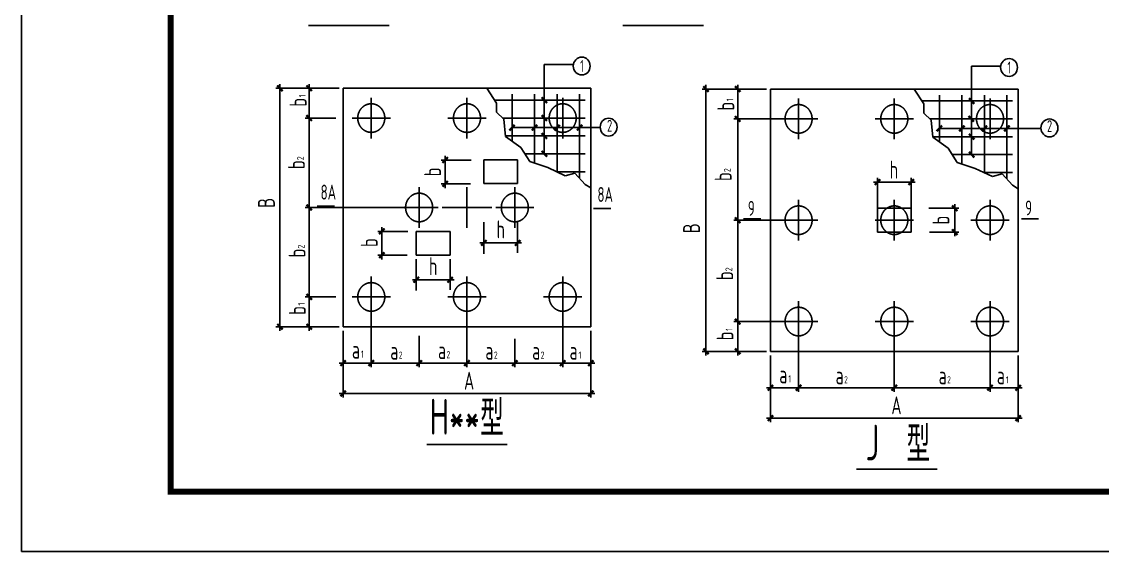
# Model space of a CAD drawing. Extents: x -695511 to 885008, y -751583 to -95266.
# Drawn here: x -382265 to -364124, y -277925 to -269039 of the extents above; entities that cross this region are included whole.
import ezdxf
from ezdxf.enums import TextEntityAlignment as Align

# ---------------------------------------------------------------- set-up
doc = ezdxf.new("R2010")
doc.units = 0
doc.header["$LTSCALE"] = 1000
doc.header["$MEASUREMENT"] = 0
doc.linetypes.add('DASHED', pattern=[3.75, 2.5, -1.25])
doc.layers.add('_TSZ_PLOT_MARK', color=1, linetype='Continuous', plot=False)
for name, color, linetype in [('GZ', 211, 'Continuous'), ('PUB_TITLE', 4, 'Continuous'), ('Z', 2, 'Continuous'), ('ZZX', 7, 'Continuous')]:
    doc.layers.add(name, color=color, linetype=linetype)
doc.styles.add('TSSD_Rein', font='Tssdeng.shx', dxfattribs={"width": 0.7, "bigfont": 'hztxt.shx'})

# ---------------------------------------------------------------- blocks, each defined once
blk = doc.blocks.new('_ArchTick')
at = {"color": 0, "linetype": 'ByBlock', "const_width": 0.4}
blk.add_lwpolyline([(-0.5, -0.5), (0.5, 0.5)], dxfattribs=at)

msp = doc.modelspace()

# ---------------------------------------------------------------- linework, layer by layer
at = {"layer": '_TSZ_PLOT_MARK'}
msp.add_lwpolyline([(-382265, -277925), (-307965, -277925), (-307965, -235925), (-382265, -235925)], close=True, dxfattribs=at)
at = {"layer": 'GZ', "color": 7, "linetype": 'DASHED'}
for centre in [(-376396.1, -270656.9), (-374789.6, -270656.9), (-373183.1, -270656.9), (-369223.6, -270670.2), (-367617.1, -270670.2), (-366010.6, -270670.2), (-375592.9, -272156.9), (-373986.4, -272156.9), (-369223.6, -272370.2), (-367617.1, -272370.2), (-366010.6, -272370.2), (-376396.1, -273656.9), (-374789.6, -273656.9), (-373183.1, -273656.9), (-369223.6, -274070.2), (-367617.1, -274070.2), (-366010.6, -274070.2)]:
    msp.add_ellipse(centre, major_axis=(0, 240), ratio=0.945, start_param=4.712389, end_param=10.9955743, dxfattribs=at)
at = {"layer": 'PUB_TITLE'}
msp.add_lwpolyline([(-382265, -277925), (-307965, -277925), (-307965, -235925), (-382265, -235925)], close=True, dxfattribs=at)
at = {"layer": 'PUB_TITLE', "const_width": 100}
msp.add_lwpolyline([(-379765, -276925), (-308965, -276925), (-308965, -236925), (-379765, -236925)], close=True, dxfattribs=at)
at = {"layer": 'Z', "linetype": 'Continuous'}
for p, q in [((-374506.1, -271756.9), (-374506.1, -271356.9)), ((-374506.1, -271356.9), (-373939.1, -271356.9)), ((-373939.1, -271756.9), (-373939.1, -271356.9)), ((-374506.1, -271756.9), (-373939.1, -271756.9)), ((-367900.6, -272570.2), (-367900.6, -272170.2)), ((-367900.6, -272170.2), (-367333.6, -272170.2)), ((-367333.6, -272570.2), (-367333.6, -272170.2)), ((-375640.1, -272956.9), (-375640.1, -272556.9)), ((-375640.1, -272556.9), (-375073.1, -272556.9)), ((-375073.1, -272956.9), (-375073.1, -272556.9)), ((-367900.6, -272570.2), (-367333.6, -272570.2)), ((-375640.1, -272956.9), (-375073.1, -272956.9))]:
    msp.add_line(p, q, dxfattribs=at)
at = {"layer": 'ZZX', "color": 6}
for p, q in [((-377447.6, -269104.5), (-376095.3, -269104.5)), ((-372171.9, -269104.5), (-370819.6, -269104.5)), ((-374033.6, -270256.9), (-374033.6, -271041.7)), ((-373655.6, -270256.9), (-373655.6, -271413.7)), ((-373277.6, -270256.9), (-373277.6, -271561.1)), ((-372899.6, -270256.9), (-372899.6, -271665.5)), ((-366861.1, -270270.2), (-366861.1, -271055)), ((-366483.1, -270270.2), (-366483.1, -271427)), ((-366105.1, -270270.2), (-366105.1, -271574.4)), ((-365727.1, -270270.2), (-365727.1, -271678.8)), ((-374324.3, -270356.9), (-372805.1, -270356.9)), ((-367151.8, -270370.2), (-365632.6, -270370.2)), ((-374192, -270656.9), (-372805.1, -270656.9)), ((-367019.5, -270670.2), (-365632.6, -270670.2)), ((-374141.2, -270956.9), (-372805.1, -270956.9)), ((-366968.7, -270970.2), (-365632.6, -270970.2)), ((-373817.2, -271256.9), (-372805.1, -271256.9)), ((-366644.7, -271270.2), (-365632.6, -271270.2)), ((-373286.3, -271556.9), (-372805.1, -271556.9)), ((-366113.8, -271570.2), (-365632.6, -271570.2)), ((-377302.6, -272135.1), (-377014.4, -272135.1)), ((-372663.8, -272174.5), (-372375.6, -272174.5)), ((-370148.2, -272349.2), (-369860, -272349.2)), ((-365483.8, -272346.5), (-365195.6, -272346.5)), ((-375465.2, -276130.5), (-374112.9, -276130.5)), ((-368251.8, -276543.9), (-366899.5, -276543.9))]:
    msp.add_line(p, q, dxfattribs=at)
at = {"layer": 'ZZX'}
for p, q in [((-373491.3, -271256.9), (-373491.3, -269760.7)), ((-373491.3, -269760.7), (-373003.6, -269760.7)), ((-366318.8, -271270.2), (-366318.8, -269784.6)), ((-366318.8, -269784.6), (-365831.1, -269784.6)), ((-374456.3, -270156.9), (-374291.8, -270406.1)), ((-367283.9, -270170.2), (-367119.3, -270419.5)), ((-374291.8, -270406.1), (-374291.8, -270560.6)), ((-373514.5, -270332.3), (-373468, -270381.5)), ((-367119.3, -270419.5), (-367119.3, -270573.9)), ((-366342, -270345.7), (-366295.5, -270394.8)), ((-374291.8, -270560.6), (-374171.8, -270676.5)), ((-373514.5, -270632.3), (-373468, -270681.5)), ((-367119.3, -270573.9), (-366999.3, -270689.8)), ((-366342, -270645.7), (-366295.5, -270694.8)), ((-374171.8, -270676.5), (-374140.5, -270963.3)), ((-374004.6, -270778.5), (-374062.7, -270856.3)), ((-374033.6, -270817.4), (-372553.8, -270817.4)), ((-373626.6, -270778.5), (-373684.7, -270856.3)), ((-373248.6, -270778.5), (-373306.7, -270856.3)), ((-372870.6, -270778.5), (-372928.7, -270856.3)), ((-366999.3, -270689.8), (-366968, -270976.7)), ((-366832.1, -270791.8), (-366890.2, -270869.6)), ((-366861.1, -270830.7), (-365155.2, -270830.7)), ((-366454.1, -270791.8), (-366512.2, -270869.6)), ((-366076.1, -270791.8), (-366134.2, -270869.6)), ((-365698.1, -270791.8), (-365756.2, -270869.6)), ((-374140.5, -270963.3), (-373884.8, -271150.9)), ((-373514.5, -270932.3), (-373468, -270981.5)), ((-366968, -270976.7), (-366712.3, -271164.2)), ((-366342, -270945.7), (-366295.5, -270994.8)), ((-373884.8, -271150.9), (-373733.5, -271388.1)), ((-366712.3, -271164.2), (-366561, -271401.4)), ((-373514.5, -271232.3), (-373468, -271281.5)), ((-366342, -271245.7), (-366295.5, -271294.8)), ((-373733.5, -271388.1), (-373430.9, -271487.4)), ((-373430.9, -271487.4), (-373143.9, -271625.3)), ((-366561, -271401.4), (-366258.4, -271500.7)), ((-366258.4, -271500.7), (-365971.5, -271638.7)), ((-373143.9, -271625.3), (-372977, -271581.2)), ((-372977, -271581.2), (-372804.8, -271768.8)), ((-365971.5, -271638.7), (-365804.5, -271594.5)), ((-365804.5, -271594.5), (-365632.3, -271782.1)), ((-372804.8, -271768.8), (-372710.6, -271828)), ((-365632.3, -271782.1), (-365538.1, -271841.4))]:
    msp.add_line(p, q, dxfattribs=at)
at = {"layer": 'ZZX', "color": 7}
for p, q in [((-377929.1, -270086.9), (-377929.1, -274226.9)), ((-377438.9, -270726.9), (-377438.9, -270086.9)), ((-370778.2, -270100.2), (-370778.2, -274640.2)), ((-370245.7, -270740.2), (-370245.7, -270100.2)), ((-376934.8, -270156.9), (-377995.3, -270156.9)), ((-376934.8, -270156.9), (-377505.1, -270156.9)), ((-369762.3, -270170.2), (-370844.3, -270170.2)), ((-369762.3, -270170.2), (-370311.8, -270170.2)), ((-376992.6, -270656.9), (-377505.1, -270656.9)), ((-377438.4, -270726.9), (-377438.4, -270516.9)), ((-377438.4, -271106.9), (-377438.4, -270656.9)), ((-370245.7, -271240.2), (-370245.7, -270600.2)), ((-369289.8, -270670.2), (-370311.8, -270670.2)), ((-377438.4, -272226.9), (-377438.4, -271036.9)), ((-377438.4, -271036.9), (-377438.4, -271246.9)), ((-370245.7, -272440.2), (-370245.7, -271100.2)), ((-374719, -271360.4), (-375222.1, -271360.4)), ((-375155.9, -271290.4), (-375155.9, -271830.4)), ((-367965.5, -271730.1), (-367266.2, -271730.1)), ((-367899.3, -272186.8), (-367899.3, -271660.1)), ((-367332.3, -272175), (-367332.3, -271660.1)), ((-374730.1, -271760.4), (-375222.1, -271760.4)), ((-377438.4, -273276.9), (-377438.4, -272086.9)), ((-366602.1, -272100.2), (-366602.1, -272640.2)), ((-375659, -272156.9), (-377504.5, -272156.9)), ((-367039, -272170.2), (-366535.9, -272170.2)), ((-374506.1, -272931.5), (-374506.1, -272404.9)), ((-373939.1, -272919.8), (-373939.1, -272404.9)), ((-369289.8, -272370.2), (-370311.8, -272370.2)), ((-370245.7, -273640.2), (-370245.7, -272300.2)), ((-375782.4, -272556.9), (-376285.5, -272556.9)), ((-376219.3, -272486.9), (-376219.3, -273026.9)), ((-367027.9, -272570.2), (-366535.9, -272570.2)), ((-374572.3, -272750.7), (-373873, -272750.7)), ((-375793.5, -272956.9), (-376285.5, -272956.9)), ((-375640.1, -273550), (-375640.1, -273023.3)), ((-375073.1, -273538.3), (-375073.1, -273023.3)), ((-377437.8, -273656.9), (-377437.8, -273206.9)), ((-375706.3, -273369.2), (-375007, -273369.2)), ((-370245.7, -274140.2), (-370245.7, -273500.2)), ((-376992.6, -273656.9), (-377503.9, -273656.9)), ((-377437.8, -274226.9), (-377437.8, -273586.9)), ((-377437.8, -273586.9), (-377437.8, -273796.9)), ((-376396.1, -273726.9), (-376396.1, -274836.5)), ((-374789.6, -273726.9), (-374789.6, -274837.1)), ((-373183.1, -273726.9), (-373183.1, -274837.7)), ((-369289.8, -274070.2), (-370311.8, -274070.2)), ((-370245.7, -274640.2), (-370245.7, -274000.2)), ((-376934.8, -274156.9), (-377995.3, -274156.9)), ((-376934.8, -274156.9), (-377503.9, -274156.9)), ((-376868.6, -274226.9), (-376868.6, -274836.5)), ((-376868.6, -274226.9), (-376868.6, -275346.5)), ((-372710.6, -274226.9), (-372710.6, -274837.7)), ((-372710.6, -274226.9), (-372710.6, -275346.5)), ((-369223.6, -274140.2), (-369223.6, -275250.5)), ((-367617.1, -274140.2), (-367617.1, -275250.5)), ((-366010.6, -274140.2), (-366010.6, -275250.5)), ((-375592.9, -274308.5), (-375592.9, -274837.1)), ((-373986.4, -274357.2), (-373986.4, -274837.1)), ((-369762.3, -274570.2), (-370844.3, -274570.2)), ((-369762.3, -274570.2), (-370311.8, -274570.2)), ((-369696.1, -274640.2), (-369696.1, -275250.5)), ((-369696.1, -274640.2), (-369696.1, -275759.8)), ((-365538.1, -274640.2), (-365538.1, -275250.5)), ((-365538.1, -274640.2), (-365538.1, -275759.8)), ((-376934.8, -274766.5), (-376330, -274766.5)), ((-376462.3, -274766.5), (-375763, -274766.5)), ((-375891.1, -274766.5), (-375692.6, -274766.5)), ((-375829.1, -274766.5), (-375592.9, -274766.5)), ((-375659, -274766.5), (-375460.6, -274766.5)), ((-375659, -274767.1), (-374723.5, -274767.1)), ((-374855.8, -274767.1), (-373920.2, -274767.1)), ((-373920.2, -274767.1), (-374118.7, -274767.1)), ((-373986.4, -274767.1), (-373750.1, -274767.1)), ((-373816.3, -274767.1), (-373617.8, -274767.1)), ((-373816.3, -274767.7), (-373117, -274767.7)), ((-373249.3, -274767.7), (-372644.5, -274767.7)), ((-369762.3, -275180.5), (-369157.5, -275180.5)), ((-369289.8, -275180.5), (-368685, -275180.5)), ((-368817.3, -275180.5), (-367551, -275180.5)), ((-367683.3, -275180.5), (-366417, -275180.5)), ((-366549.3, -275180.5), (-365944.5, -275180.5)), ((-366076.8, -275180.5), (-365472, -275180.5)), ((-376934.8, -275276.5), (-372644.5, -275276.5)), ((-369762.3, -275689.8), (-365472, -275689.8))]:
    msp.add_line(p, q, dxfattribs=at)
at = {"layer": 'ZZX', "color": 7, "linetype": 'Continuous'}
for p, q in [((-376868.6, -274156.9), (-376868.6, -270156.9)), ((-372710.6, -274156.9), (-372710.6, -270156.9)), ((-369696.1, -274570.2), (-369696.1, -270170.2)), ((-369696.1, -270170.2), (-365538.1, -270170.2)), ((-365538.1, -274570.2), (-365538.1, -270170.2)), ((-376868.6, -274156.9), (-372710.6, -274156.9)), ((-369696.1, -274570.2), (-365538.1, -274570.2))]:
    msp.add_line(p, q, dxfattribs=at)
at = {"layer": 'ZZX', "linetype": 'Continuous'}
msp.add_line((-376868.6, -270156.9), (-372710.6, -270156.9), dxfattribs=at)
at = {"layer": 'ZZX', "color": 1}
for p, q in [((-376396.1, -270996.9), (-376396.1, -270316.9)), ((-374789.6, -270996.9), (-374789.6, -270316.9)), ((-373183.1, -270996.9), (-373183.1, -270316.9)), ((-369223.6, -271010.2), (-369223.6, -270330.2)), ((-367617.1, -271010.2), (-367617.1, -270330.2)), ((-366010.6, -271010.2), (-366010.6, -270330.2)), ((-376717.4, -270656.9), (-376074.8, -270656.9)), ((-375110.9, -270656.9), (-374468.3, -270656.9)), ((-373504.4, -270656.9), (-372861.8, -270656.9)), ((-369544.9, -270670.2), (-368902.3, -270670.2)), ((-367938.4, -270670.2), (-367295.8, -270670.2)), ((-366331.9, -270670.2), (-365689.3, -270670.2)), ((-375592.9, -272496.9), (-375592.9, -271816.9)), ((-374789.6, -272496.9), (-374789.6, -271816.9)), ((-373986.4, -272496.9), (-373986.4, -271816.9)), ((-369223.6, -272710.2), (-369223.6, -272030.2)), ((-367617.1, -272710.2), (-367617.1, -272030.2)), ((-366010.6, -272710.2), (-366010.6, -272030.2)), ((-375914.2, -272156.9), (-375271.6, -272156.9)), ((-375205.4, -272156.9), (-374373.8, -272156.9)), ((-374307.7, -272156.9), (-373665.1, -272156.9)), ((-369544.9, -272370.2), (-368902.3, -272370.2)), ((-367938.4, -272370.2), (-367295.8, -272370.2)), ((-366331.9, -272370.2), (-365689.3, -272370.2)), ((-376396.1, -273996.9), (-376396.1, -273316.9)), ((-374789.6, -273996.9), (-374789.6, -273316.9)), ((-373183.1, -273996.9), (-373183.1, -273316.9)), ((-376717.4, -273656.9), (-376074.8, -273656.9)), ((-375110.9, -273656.9), (-374468.3, -273656.9)), ((-373504.4, -273656.9), (-372861.8, -273656.9)), ((-369223.6, -274410.2), (-369223.6, -273730.2)), ((-367617.1, -274410.2), (-367617.1, -273730.2)), ((-366010.6, -274410.2), (-366010.6, -273730.2)), ((-369544.9, -274070.2), (-368902.3, -274070.2)), ((-367938.4, -274070.2), (-367295.8, -274070.2)), ((-366331.9, -274070.2), (-365689.3, -274070.2))]:
    msp.add_line(p, q, dxfattribs=at)
at = {"layer": 'ZZX', "linetype": 'Continuous'}
for centre in [(-372863.6, -269784.2), (-365691.1, -269808.1), (-372412.2, -270808.9), (-365013.6, -270822.2)]:
    msp.add_ellipse(centre, major_axis=(0, 150), ratio=0.945, start_param=4.712389, end_param=10.9955743, dxfattribs=at)

# ---------------------------------------------------------------- block references
at = {"zscale": 96.00000000000423}
for p, xscale, yscale, rotation in [((-377929.1, -270156.9), 96.00000000000423, 90.72000000000398, 90), ((-377438.9, -270156.9), 96.00000000000423, 90.72000000000398, 90), ((-370778.2, -270170.2), 96.00000000000423, 90.72000000000398, 90), ((-370245.7, -270170.2), 96.00000000000423, 90.72000000000398, 90), ((-373491.3, -270356.3), 96.00000000000423, 90.72000000000398, 90), ((-366318.8, -270370.2), 96.00000000000423, 90.72000000000398, 90), ((-377438.9, -270656.3), 96.00000000000423, 90.72000000000398, 90), ((-373491.3, -270656.3), 96.00000000000423, 90.72000000000398, 90), ((-370245.7, -270670.2), 96.00000000000423, 90.72000000000398, 90), ((-366326.1, -270670.2), 96.00000000000423, 90.72000000000398, 90), ((-374033.6, -270817.4), 90.72000000000398, 96.00000000000423, 180.0000000000032), ((-373655.6, -270817.4), 90.72000000000398, 96.00000000000423, 180.0000000000032), ((-373277.6, -270817.4), 90.72000000000398, 96.00000000000423, 180.0000000000032), ((-372899.6, -270817.4), 90.72000000000398, 96.00000000000423, 180.0000000000032), ((-366861.1, -270830.7), 90.72000000000398, 96.00000000000423, 180.0000000000032), ((-366483.1, -270830.7), 90.72000000000398, 96.00000000000423, 180.0000000000032), ((-366105.1, -270830.7), 90.72000000000398, 96.00000000000423, 180.0000000000032), ((-365727.1, -270830.7), 90.72000000000398, 96.00000000000423, 180.0000000000032), ((-373491.3, -270956.3), 96.00000000000423, 90.72000000000398, 90), ((-366318.8, -270970.2), 96.00000000000423, 90.72000000000398, 90), ((-373491.3, -271256.3), 96.00000000000423, 90.72000000000398, 90), ((-375155.9, -271360.4), 90.72000000000398, 96.00000000000423, 180.0000000000032), ((-366318.8, -271270.2), 96.00000000000423, 90.72000000000398, 90), ((-375155.9, -271760.4), 90.72000000000398, 96.00000000000423, 180.0000000000032), ((-367899.3, -271730.1), 90.72000000000398, 96.00000000000423, 180.0000000000032), ((-367332.3, -271730.1), 90.72000000000398, 96.00000000000423, 180.0000000000032), ((-377438.4, -272156.9), 96.00000000000423, 90.72000000000398, 90), ((-366602.1, -272170.2), 96.00000000000423, 90.72000000000398, 90), ((-370245.7, -272370.2), 96.00000000000423, 90.72000000000398, 90), ((-376219.3, -272556.9), 90.72000000000398, 96.00000000000423, 180.0000000000032), ((-366602.1, -272570.2), 96.00000000000423, 90.72000000000398, 90), ((-374506.1, -272750.7), 90.72000000000398, 96.00000000000423, 180.0000000000032), ((-373939.1, -272750.7), 90.72000000000398, 96.00000000000423, 180.0000000000032), ((-376219.3, -272956.9), 90.72000000000398, 96.00000000000423, 180.0000000000032), ((-375640.1, -273369.2), 90.72000000000398, 96.00000000000423, 180.0000000000032), ((-375073.1, -273369.2), 90.72000000000398, 96.00000000000423, 180.0000000000032), ((-377437.8, -273656.9), 96.00000000000423, 90.72000000000398, 90), ((-377929.1, -274156.9), 96.00000000000423, 90.72000000000398, 90), ((-377437.8, -274156.9), 96.00000000000423, 90.72000000000398, 90), ((-370245.7, -274070.2), 96.00000000000423, 90.72000000000398, 90), ((-370778.2, -274570.2), 96.00000000000423, 90.72000000000398, 90), ((-370245.7, -274570.2), 96.00000000000423, 90.72000000000398, 90), ((-376868.6, -274766.5), 90.72000000000398, 96.00000000000423, 180.0000000000032), ((-376396.1, -274766.5), 90.72000000000398, 96.00000000000423, 180.0000000000032), ((-375592.3, -274766.5), 90.72000000000398, 96.00000000000423, 180.0000000000032), ((-374789.6, -274767.1), 90.72000000000398, 96.00000000000423, 180.0000000000032), ((-373986.4, -274767.1), 90.72000000000398, 96.00000000000423, 180.0000000000032), ((-373183.1, -274767.7), 90.72000000000398, 96.00000000000423, 180.0000000000032), ((-372710.6, -274767.7), 90.72000000000398, 96.00000000000423, 180.0000000000032), ((-369696.1, -275180.5), 90.72000000000398, 96.00000000000423, 180.0000000000032), ((-369223.6, -275180.5), 90.72000000000398, 96.00000000000423, 180.0000000000032), ((-367617.1, -275180.5), 90.72000000000398, 96.00000000000423, 180.0000000000032), ((-366010.6, -275180.5), 90.72000000000398, 96.00000000000423, 180.0000000000032), ((-365538.1, -275180.5), 90.72000000000398, 96.00000000000423, 180.0000000000032), ((-376868.6, -275276.5), 90.72000000000398, 96.00000000000423, 180.0000000000032), ((-372710.6, -275276.5), 90.72000000000398, 96.00000000000423, 180.0000000000032), ((-369696.1, -275689.8), 90.72000000000398, 96.00000000000423, 180.0000000000032), ((-365538.1, -275689.8), 90.72000000000398, 96.00000000000423, 180.0000000000032)]:
    msp.add_blockref('_ArchTick', p, dxfattribs=dict(at, xscale=xscale, yscale=yscale, rotation=rotation))

# ---------------------------------------------------------------- texts
at = {"layer": 'ZZX', "linetype": 'Continuous', "style": 'TSSD_Rein', "width": 0.6615}
for s, p in [('1', (-372890.8, -269883.4)), ('1', (-365718.3, -269907.3)), ('2', (-372438.3, -270886.3)), ('2', (-365054, -270892.4))]:
    msp.add_text(s, height=200, dxfattribs=at).set_placement(p)
at = {"layer": 'ZZX', "color": 7, "style": 'TSSD_Rein', "width": 0.740741}
for s, height, p in [('1', 113.4, (-377554.6, -270285.1)), ('b', 283.5, (-377623.5, -270393.4)), ('b', 283.5, (-370445.7, -270458.4)), ('1', 113.4, (-370376.8, -270350.2)), ('2', 113.4, (-377583.8, -271331.4)), ('b', 283.5, (-377652.7, -271439.7)), ('b', 283.5, (-375366.9, -271560.4)), ('2', 113.4, (-370420.2, -271531.9)), ('b', 283.5, (-370489.2, -271640.2)), ('b', 283.5, (-366834.3, -272370.2)), ('2', 113.4, (-377572.3, -272813)), ('b', 283.5, (-376430.3, -272747.4)), ('b', 283.5, (-377641.2, -272921.3)), ('2', 113.4, (-370394.5, -273194)), ('b', 283.5, (-370463.4, -273302.3)), ('b', 283.5, (-377636.8, -273885)), ('1', 113.4, (-377567.9, -273776.8)), ('b', 283.5, (-370459, -274311.2)), ('1', 113.4, (-370390.1, -274202.9))]:
    msp.add_text(s, height=height, rotation=90, dxfattribs=at).set_placement(p, align=Align.MIDDLE_CENTER)
at = {"layer": 'ZZX', "style": 'TSSD_Rein', "width": 0.6615}
for s, p in [('h', (-367624.1, -271522.2)), ('h', (-374222.6, -272524.2)), ('h', (-375356.6, -273142.7)), ('a', (-376653.7, -274542.4)), ('a', (-376010.5, -274559.1)), ('a', (-375208.6, -274551)), ('a', (-374414.5, -274559.1)), ('a', (-373628.4, -274559.1)), ('a', (-373001.1, -274559.1)), ('a', (-369481.2, -274956.3)), ('a', (-368535.3, -274973.1)), ('a', (-366806.1, -274973.1)), ('a', (-365828.6, -274973.1))]:
    msp.add_text(s, height=300, dxfattribs=at).set_placement(p, align=Align.MIDDLE_CENTER)
at = {"layer": 'ZZX', "color": 2, "style": 'TSSD_Rein', "width": 0.6615}
for s, height, p in [('8A', 250, (-377247.1, -272024.8)), ('8A', 250, (-372600, -272064.1)), ('9', 250, (-370074.6, -272296.7)), ('9', 250, (-365420, -272289.4)), ('H**', 600, (-375417.8, -275965.4)), ('型', 600, (-374570, -275994.7)), ('J', 600, (-368098.8, -276399.7)), ('型', 600, (-367413.4, -276429))]:
    msp.add_text(s, height=height, dxfattribs=at).set_placement(p)
at = {"layer": 'ZZX', "color": 7, "style": 'TSSD_Rein', "width": 0.740741}
for p in [(-378014.7, -272164.3), (-370878, -272590.5)]:
    msp.add_text('B', height=283.5, rotation=90, dxfattribs=at).set_placement(p)
at = {"layer": 'ZZX', "color": 7, "style": 'TSSD_Rein', "width": 0.6615}
for s, p in [('1', (-376545.9, -274616.7)), ('2', (-375902.8, -274633.5)), ('2', (-375100.9, -274625.4)), ('2', (-374306.8, -274633.5)), ('2', (-373520.7, -274633.5)), ('1', (-372893.4, -274633.5)), ('1', (-369373.5, -275030.7)), ('2', (-368427.6, -275047.4)), ('2', (-366698.3, -275047.4)), ('1', (-365720.9, -275047.4))]:
    msp.add_text(s, height=120, dxfattribs=at).set_placement(p, align=Align.MIDDLE_CENTER)
at = {"layer": 'ZZX', "style": 'TSSD_Rein', "width": 0.6615}
for p in [(-374838.9, -275211.7), (-367666.4, -275625.1)]:
    msp.add_text('A', height=300, dxfattribs=at).set_placement(p)

doc.saveas('drawing.dxf')
